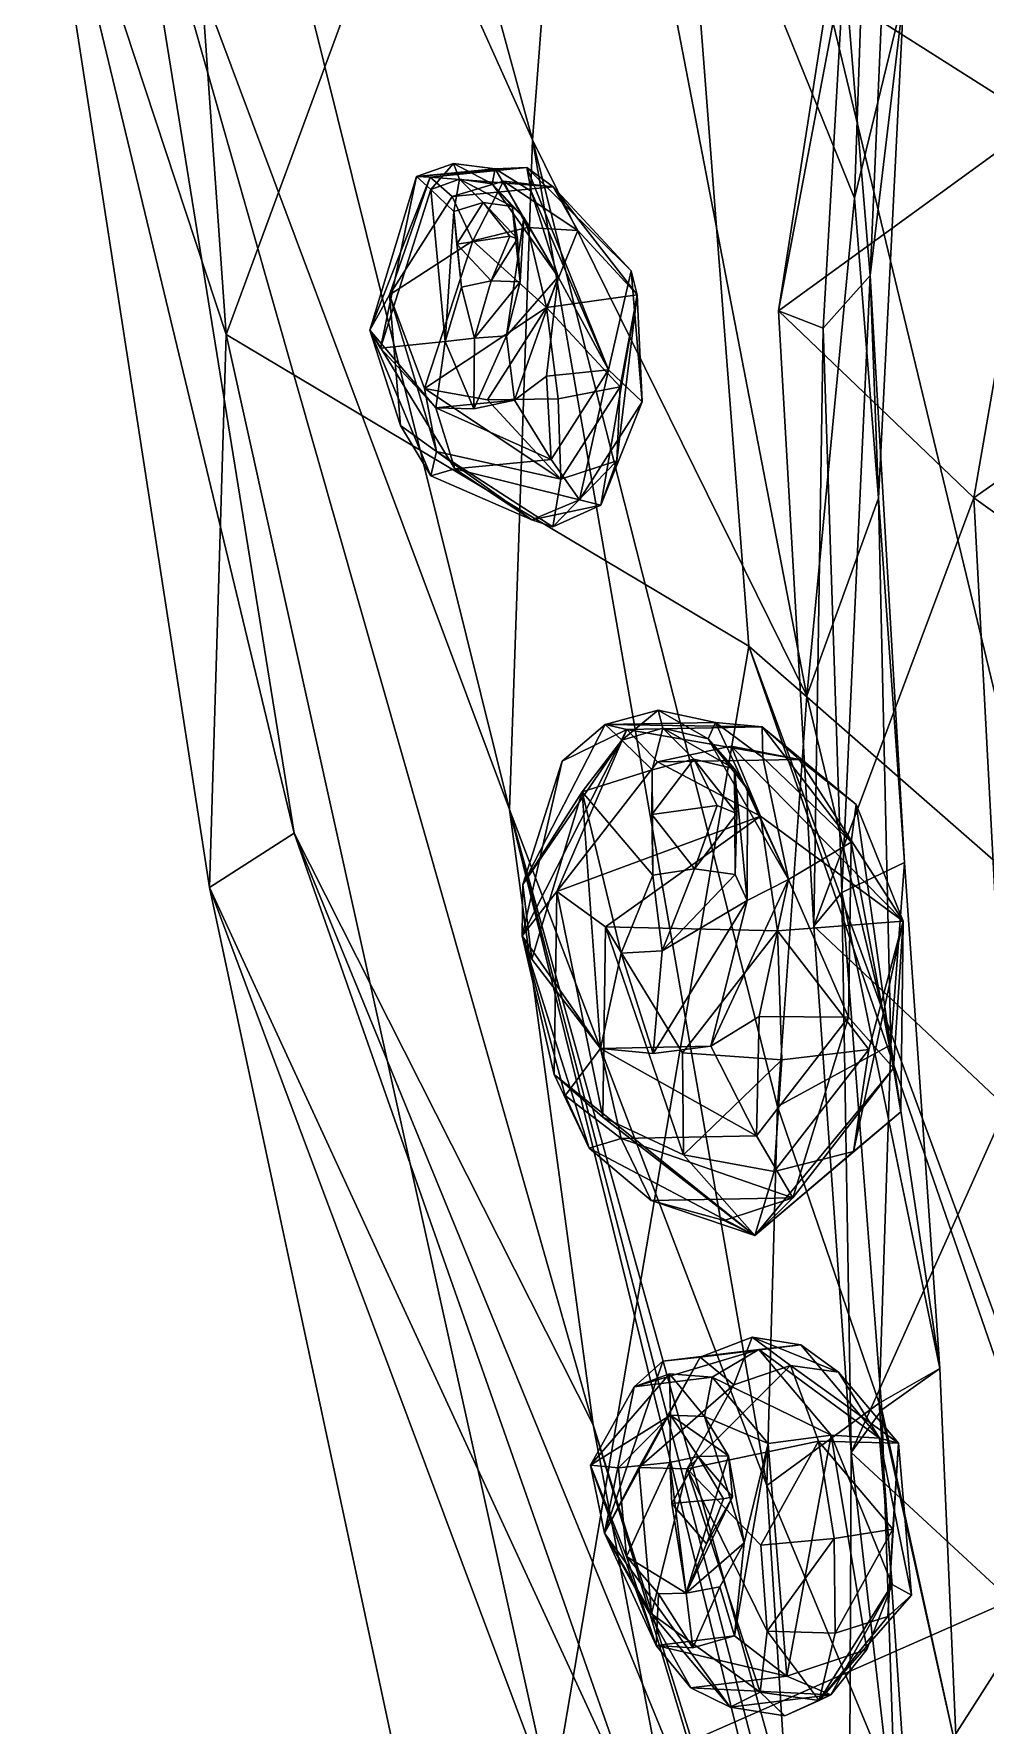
# Model space of a CAD drawing. Extents: x -1.1 to 1.1, y -4.3 to 7.3.
# Drawn here: x -0.3166 to -0.2077, y -3.8603 to -3.6669 of the extents above; entities that cross this region are included whole.
import ezdxf

# ---------------------------------------------------------------- set-up
doc = ezdxf.new("R2010")
doc.units = 0
doc.layers.add('T_REX$LWO', color=1, linetype='CONTINUOUS')

msp = doc.modelspace()

# ---------------------------------------------------------------- linework, layer by layer
at = {"layer": 'T_REX$LWO'}
for points in [[(-0.2595, -3.67905, 3.64763), (-0.30038, -3.52952, 3.51638), (-0.30796, -3.57127, 3.47455)], [(-0.2595, -3.67905, 3.64763), (-0.25411, -3.608, 3.67412), (-0.30038, -3.52952, 3.51638)], [(-0.31655, -3.63456, 3.40738), (-0.30557, -3.54485, 3.34607), (-0.29457, -3.70131, 3.32617)], [(-0.29457, -3.70131, 3.32617), (-0.30557, -3.54485, 3.34607), (-0.24739, -3.57341, 3.35287)], [(-0.26216, -3.75562, 3.59801), (-0.30796, -3.57127, 3.47455), (-0.30618, -3.63795, 3.42922)], [(-0.26216, -3.75562, 3.59801), (-0.2595, -3.67905, 3.64763), (-0.30796, -3.57127, 3.47455)], [(-0.23477, -3.73695, 3.32599), (-0.29457, -3.70131, 3.32617), (-0.24739, -3.57341, 3.35287)], [(-0.20076, -3.76665, 3.46407), (-0.24739, -3.57341, 3.35287), (-0.20703, -3.63571, 3.48745)], [(-0.23477, -3.73695, 3.32599), (-0.24739, -3.57341, 3.35287), (-0.20076, -3.76665, 3.46407)], [(-0.25411, -3.608, 3.67412), (-0.2595, -3.67905, 3.64763), (-0.22815, -3.74263, 3.79593)], [(-0.22815, -3.74263, 3.79593), (-0.22268, -3.68571, 3.80916), (-0.25411, -3.608, 3.67412)], [(-0.22268, -3.68571, 3.80916), (-0.22067, -3.62694, 3.81912), (-0.25411, -3.608, 3.67412)], [(-0.22268, -3.68571, 3.80916), (-0.21705, -3.66247, 3.86068), (-0.22067, -3.62694, 3.81912)], [(-0.21275, -3.6318, 3.96564), (-0.22562, -3.66167, 3.93923), (-0.20155, -3.67695, 3.95302)], [(-0.21275, -3.6318, 3.96564), (-0.20155, -3.67695, 3.95302), (-0.1733, -3.64619, 3.97919)], [(-0.30618, -3.63795, 3.42922), (-0.31655, -3.63456, 3.40738), (-0.28676, -3.75831, 3.40804)], [(-0.31655, -3.63456, 3.40738), (-0.29645, -3.76455, 3.38494), (-0.28676, -3.75831, 3.40804)], [(-0.29645, -3.76455, 3.38494), (-0.31655, -3.63456, 3.40738), (-0.29457, -3.70131, 3.32617)], [(-0.25256, -3.82596, 3.54315), (-0.30618, -3.63795, 3.42922), (-0.28676, -3.75831, 3.40804)], [(-0.25256, -3.82596, 3.54315), (-0.26216, -3.75562, 3.59801), (-0.30618, -3.63795, 3.42922)], [(-0.22388, -3.65889, 3.92554), (-0.21902, -3.65192, 3.90968), (-0.22091, -3.69455, 3.89871)], [(-0.21902, -3.65192, 3.90968), (-0.21705, -3.66247, 3.86068), (-0.22091, -3.69455, 3.89871)], [(-0.22562, -3.66167, 3.93923), (-0.22388, -3.65889, 3.92554), (-0.23137, -3.69861, 3.93235)], [(-0.22388, -3.65889, 3.92554), (-0.22625, -3.70057, 3.9184), (-0.23137, -3.69861, 3.93235)], [(-0.22625, -3.70057, 3.9184), (-0.22388, -3.65889, 3.92554), (-0.22091, -3.69455, 3.89871)], [(-0.20155, -3.67695, 3.95302), (-0.22562, -3.66167, 3.93923), (-0.23137, -3.69861, 3.93235)], [(-0.22268, -3.68571, 3.80916), (-0.21993, -3.72001, 3.84995), (-0.21705, -3.66247, 3.86068)], [(-0.21705, -3.66247, 3.86068), (-0.21993, -3.72001, 3.84995), (-0.22091, -3.69455, 3.89871)], [(-0.20903, -3.71997, 3.93874), (-0.20155, -3.67695, 3.95302), (-0.23137, -3.69861, 3.93235)], [(-0.16187, -3.68686, 3.96815), (-0.20155, -3.67695, 3.95302), (-0.20903, -3.71997, 3.93874)], [(-0.23271, -3.83292, 3.75218), (-0.2595, -3.67905, 3.64763), (-0.26216, -3.75562, 3.59801)], [(-0.23271, -3.83292, 3.75218), (-0.23149, -3.78956, 3.77296), (-0.2595, -3.67905, 3.64763)], [(-0.23149, -3.78956, 3.77296), (-0.22815, -3.74263, 3.79593), (-0.2595, -3.67905, 3.64763)], [(-0.27277, -3.68325, 3.27963), (-0.26856, -3.68177, 3.27757), (-0.27115, -3.68473, 3.2563)], [(-0.27277, -3.68325, 3.27963), (-0.26379, -3.68237, 3.27882), (-0.26856, -3.68177, 3.27757)], [(-0.26786, -3.68354, 3.25285), (-0.27115, -3.68473, 3.2563), (-0.26856, -3.68177, 3.27757)], [(-0.26786, -3.68354, 3.25285), (-0.26856, -3.68177, 3.27757), (-0.26412, -3.68407, 3.25599)], [(-0.26379, -3.68237, 3.27882), (-0.26412, -3.68407, 3.25599), (-0.26856, -3.68177, 3.27757)], [(-0.27689, -3.70285, 3.2751), (-0.27811, -3.7008, 3.30196), (-0.27277, -3.68325, 3.27963)], [(-0.27121, -3.6833, 3.30563), (-0.27277, -3.68325, 3.27963), (-0.27811, -3.7008, 3.30196)], [(-0.27587, -3.69675, 3.32893), (-0.27121, -3.6833, 3.30563), (-0.27811, -3.7008, 3.30196)], [(-0.27689, -3.70285, 3.2751), (-0.27277, -3.68325, 3.27963), (-0.27115, -3.68473, 3.2563)], [(-0.2687, -3.68554, 3.33097), (-0.27121, -3.6833, 3.30563), (-0.27587, -3.69675, 3.32893)], [(-0.26018, -3.68222, 3.30464), (-0.26379, -3.68237, 3.27882), (-0.27277, -3.68325, 3.27963)], [(-0.27121, -3.6833, 3.30563), (-0.26018, -3.68222, 3.30464), (-0.27277, -3.68325, 3.27963)], [(-0.25716, -3.68441, 3.32993), (-0.26018, -3.68222, 3.30464), (-0.27121, -3.6833, 3.30563)], [(-0.2687, -3.68554, 3.33097), (-0.25716, -3.68441, 3.32993), (-0.27121, -3.6833, 3.30563)], [(-0.26853, -3.68725, 3.2412), (-0.27115, -3.68473, 3.2563), (-0.26786, -3.68354, 3.25285)], [(-0.26283, -3.68376, 3.3327), (-0.25716, -3.68441, 3.32993), (-0.2687, -3.68554, 3.33097)], [(-0.2687, -3.68554, 3.33097), (-0.26634, -3.69061, 3.35128), (-0.26283, -3.68376, 3.3327)], [(-0.26516, -3.68621, 3.23697), (-0.26853, -3.68725, 3.2412), (-0.26786, -3.68354, 3.25285)], [(-0.26412, -3.68407, 3.25599), (-0.26183, -3.68665, 3.24121), (-0.26786, -3.68354, 3.25285)], [(-0.26183, -3.68665, 3.24121), (-0.26516, -3.68621, 3.23697), (-0.26786, -3.68354, 3.25285)], [(-0.26007, -3.68907, 3.3545), (-0.26283, -3.68376, 3.3327), (-0.26634, -3.69061, 3.35128)], [(-0.26412, -3.68407, 3.25599), (-0.26379, -3.68237, 3.27882), (-0.25657, -3.69472, 3.27289)], [(-0.26379, -3.68237, 3.27882), (-0.26018, -3.68222, 3.30464), (-0.25968, -3.68491, 3.27965)], [(-0.26379, -3.68237, 3.27882), (-0.25968, -3.68491, 3.27965), (-0.25657, -3.69472, 3.27289)], [(-0.26007, -3.68907, 3.3545), (-0.25434, -3.68943, 3.3502), (-0.26283, -3.68376, 3.3327)], [(-0.25716, -3.68441, 3.32993), (-0.26283, -3.68376, 3.3327), (-0.25434, -3.68943, 3.3502)], [(-0.25081, -3.70533, 3.29766), (-0.26018, -3.68222, 3.30464), (-0.24824, -3.69404, 3.32644)], [(-0.25968, -3.68491, 3.27965), (-0.26018, -3.68222, 3.30464), (-0.25081, -3.70533, 3.29766)], [(-0.25716, -3.68441, 3.32993), (-0.24824, -3.69404, 3.32644), (-0.26018, -3.68222, 3.30464)], [(-0.26951, -3.70212, 3.25177), (-0.27689, -3.70285, 3.2751), (-0.27115, -3.68473, 3.2563)], [(-0.26634, -3.69061, 3.35128), (-0.2687, -3.68554, 3.33097), (-0.27587, -3.69675, 3.32893)], [(-0.26853, -3.68725, 3.2412), (-0.26951, -3.70212, 3.25177), (-0.27115, -3.68473, 3.2563)], [(-0.2605, -3.68793, 3.25477), (-0.26412, -3.68407, 3.25599), (-0.25657, -3.69472, 3.27289)], [(-0.26183, -3.68665, 3.24121), (-0.26412, -3.68407, 3.25599), (-0.2605, -3.68793, 3.25477)], [(-0.25657, -3.69472, 3.27289), (-0.25968, -3.68491, 3.27965), (-0.25081, -3.70533, 3.29766)], [(-0.25716, -3.68441, 3.32993), (-0.25434, -3.68943, 3.3502), (-0.24755, -3.69676, 3.34755)], [(-0.24755, -3.69676, 3.34755), (-0.24824, -3.69404, 3.32644), (-0.25716, -3.68441, 3.32993)], [(-0.21993, -3.72001, 3.84995), (-0.22268, -3.68571, 3.80916), (-0.22815, -3.74263, 3.79593)], [(-0.26762, -3.69588, 3.23899), (-0.26951, -3.70212, 3.25177), (-0.26853, -3.68725, 3.2412)], [(-0.26853, -3.68725, 3.2412), (-0.26516, -3.68621, 3.23697), (-0.26817, -3.69099, 3.23582)], [(-0.26762, -3.69588, 3.23899), (-0.26853, -3.68725, 3.2412), (-0.26817, -3.69099, 3.23582)], [(-0.26212, -3.69006, 3.23128), (-0.26817, -3.69099, 3.23582), (-0.26516, -3.68621, 3.23697)], [(-0.26212, -3.69006, 3.23128), (-0.26516, -3.68621, 3.23697), (-0.26123, -3.69037, 3.23583)], [(-0.26183, -3.68665, 3.24121), (-0.26123, -3.69037, 3.23583), (-0.26516, -3.68621, 3.23697)], [(-0.26123, -3.69037, 3.23583), (-0.26183, -3.68665, 3.24121), (-0.26092, -3.69528, 3.239)], [(-0.26183, -3.68665, 3.24121), (-0.2605, -3.68793, 3.25477), (-0.26092, -3.69528, 3.239)], [(-0.16187, -3.68686, 3.96815), (-0.20903, -3.71997, 3.93874), (-0.18053, -3.74033, 3.95697)], [(-0.26634, -3.69061, 3.35128), (-0.25791, -3.69821, 3.36606), (-0.26007, -3.68907, 3.3545)], [(-0.26092, -3.69528, 3.239), (-0.2605, -3.68793, 3.25477), (-0.26248, -3.70146, 3.25146)], [(-0.2605, -3.68793, 3.25477), (-0.25657, -3.69472, 3.27289), (-0.26248, -3.70146, 3.25146)], [(-0.26007, -3.68907, 3.3545), (-0.25791, -3.69821, 3.36606), (-0.25434, -3.68943, 3.3502)], [(-0.25434, -3.68943, 3.3502), (-0.25791, -3.69821, 3.36606), (-0.24755, -3.69676, 3.34755)], [(-0.27587, -3.69675, 3.32893), (-0.27185, -3.70748, 3.35116), (-0.26634, -3.69061, 3.35128)], [(-0.27185, -3.70748, 3.35116), (-0.25791, -3.69821, 3.36606), (-0.26634, -3.69061, 3.35128)], [(-0.26212, -3.69006, 3.23128), (-0.26423, -3.69515, 3.23468), (-0.26817, -3.69099, 3.23582)], [(-0.26762, -3.69588, 3.23899), (-0.26817, -3.69099, 3.23582), (-0.26423, -3.69515, 3.23468)], [(-0.26212, -3.69006, 3.23128), (-0.26123, -3.69037, 3.23583), (-0.26423, -3.69515, 3.23468)], [(-0.26092, -3.69528, 3.239), (-0.26423, -3.69515, 3.23468), (-0.26123, -3.69037, 3.23583)], [(-0.26762, -3.69588, 3.23899), (-0.26423, -3.69515, 3.23468), (-0.26614, -3.70172, 3.24811)], [(-0.26423, -3.69515, 3.23468), (-0.26092, -3.69528, 3.239), (-0.26614, -3.70172, 3.24811)], [(-0.26092, -3.69528, 3.239), (-0.26248, -3.70146, 3.25146), (-0.26614, -3.70172, 3.24811)], [(-0.25657, -3.69472, 3.27289), (-0.26157, -3.70881, 3.27182), (-0.26248, -3.70146, 3.25146)], [(-0.26157, -3.70881, 3.27182), (-0.25657, -3.69472, 3.27289), (-0.2579, -3.70607, 3.27405)], [(-0.2579, -3.70607, 3.27405), (-0.25657, -3.69472, 3.27289), (-0.25081, -3.70533, 3.29766)], [(-0.24698, -3.70899, 3.32248), (-0.25081, -3.70533, 3.29766), (-0.24824, -3.69404, 3.32644)], [(-0.24824, -3.69404, 3.32644), (-0.24755, -3.69676, 3.34755), (-0.24698, -3.70899, 3.32248)], [(-0.22413, -3.76511, 3.89755), (-0.22625, -3.70057, 3.9184), (-0.22091, -3.69455, 3.89871)], [(-0.21697, -3.76168, 3.88424), (-0.22413, -3.76511, 3.89755), (-0.22091, -3.69455, 3.89871)], [(-0.21993, -3.72001, 3.84995), (-0.21697, -3.76168, 3.88424), (-0.22091, -3.69455, 3.89871)], [(-0.27461, -3.7117, 3.32497), (-0.27587, -3.69675, 3.32893), (-0.27811, -3.7008, 3.30196)], [(-0.27185, -3.70748, 3.35116), (-0.27587, -3.69675, 3.32893), (-0.2705, -3.71468, 3.34561)], [(-0.2705, -3.71468, 3.34561), (-0.27587, -3.69675, 3.32893), (-0.27461, -3.7117, 3.32497)], [(-0.26951, -3.70212, 3.25177), (-0.26762, -3.69588, 3.23899), (-0.26614, -3.70172, 3.24811)], [(-0.25791, -3.69821, 3.36606), (-0.2495, -3.70729, 3.36278), (-0.24755, -3.69676, 3.34755)], [(-0.24698, -3.70899, 3.32248), (-0.24755, -3.69676, 3.34755), (-0.2517, -3.72083, 3.34188)], [(-0.2517, -3.72083, 3.34188), (-0.24755, -3.69676, 3.34755), (-0.24988, -3.71575, 3.3562)], [(-0.2495, -3.70729, 3.36278), (-0.24988, -3.71575, 3.3562), (-0.24755, -3.69676, 3.34755)], [(-0.26466, -3.70877, 3.36414), (-0.25791, -3.69821, 3.36606), (-0.27185, -3.70748, 3.35116)], [(-0.25656, -3.70865, 3.36798), (-0.25791, -3.69821, 3.36606), (-0.26466, -3.70877, 3.36414)], [(-0.25656, -3.70865, 3.36798), (-0.2495, -3.70729, 3.36278), (-0.25791, -3.69821, 3.36606)], [(-0.23137, -3.69861, 3.93235), (-0.22625, -3.70057, 3.9184), (-0.22734, -3.76895, 3.91314)], [(-0.22734, -3.76895, 3.91314), (-0.20903, -3.71997, 3.93874), (-0.23137, -3.69861, 3.93235)], [(-0.29645, -3.76455, 3.38494), (-0.29457, -3.70131, 3.32617), (-0.25731, -3.86914, 3.32497)], [(-0.25731, -3.86914, 3.32497), (-0.29457, -3.70131, 3.32617), (-0.23477, -3.73695, 3.32599)], [(-0.27811, -3.7008, 3.30196), (-0.27056, -3.70969, 3.27262), (-0.26841, -3.71668, 3.29679)], [(-0.27689, -3.70285, 3.2751), (-0.27056, -3.70969, 3.27262), (-0.27811, -3.7008, 3.30196)], [(-0.27115, -3.71747, 3.32114), (-0.27811, -3.7008, 3.30196), (-0.26841, -3.71668, 3.29679)], [(-0.27461, -3.7117, 3.32497), (-0.27811, -3.7008, 3.30196), (-0.27115, -3.71747, 3.32114)], [(-0.22413, -3.76511, 3.89755), (-0.22734, -3.76895, 3.91314), (-0.22625, -3.70057, 3.9184)], [(-0.27056, -3.70969, 3.27262), (-0.27689, -3.70285, 3.2751), (-0.26951, -3.70212, 3.25177)], [(-0.27056, -3.70969, 3.27262), (-0.26951, -3.70212, 3.25177), (-0.26621, -3.70979, 3.27015)], [(-0.26614, -3.70172, 3.24811), (-0.26621, -3.70979, 3.27015), (-0.26951, -3.70212, 3.25177)], [(-0.26614, -3.70172, 3.24811), (-0.26248, -3.70146, 3.25146), (-0.26621, -3.70979, 3.27015)], [(-0.26157, -3.70881, 3.27182), (-0.26621, -3.70979, 3.27015), (-0.26248, -3.70146, 3.25146)], [(-0.26157, -3.70881, 3.27182), (-0.2579, -3.70607, 3.27405), (-0.25738, -3.7156, 3.2958)], [(-0.25738, -3.7156, 3.2958), (-0.2579, -3.70607, 3.27405), (-0.25081, -3.70533, 3.29766)], [(-0.25415, -3.72019, 3.32045), (-0.25738, -3.7156, 3.2958), (-0.25081, -3.70533, 3.29766)], [(-0.24698, -3.70899, 3.32248), (-0.25415, -3.72019, 3.32045), (-0.25081, -3.70533, 3.29766)], [(-0.2705, -3.71468, 3.34561), (-0.25626, -3.71785, 3.36086), (-0.27185, -3.70748, 3.35116)], [(-0.25626, -3.71785, 3.36086), (-0.26466, -3.70877, 3.36414), (-0.27185, -3.70748, 3.35116)], [(-0.26621, -3.70979, 3.27015), (-0.26157, -3.70881, 3.27182), (-0.27056, -3.70969, 3.27262)], [(-0.27056, -3.70969, 3.27262), (-0.26157, -3.70881, 3.27182), (-0.25738, -3.7156, 3.2958)], [(-0.25656, -3.70865, 3.36798), (-0.26466, -3.70877, 3.36414), (-0.25626, -3.71785, 3.36086)], [(-0.25656, -3.70865, 3.36798), (-0.25626, -3.71785, 3.36086), (-0.2495, -3.70729, 3.36278)], [(-0.24988, -3.71575, 3.3562), (-0.2495, -3.70729, 3.36278), (-0.25626, -3.71785, 3.36086)], [(-0.2517, -3.72083, 3.34188), (-0.25415, -3.72019, 3.32045), (-0.24698, -3.70899, 3.32248)], [(-0.26841, -3.71668, 3.29679), (-0.27056, -3.70969, 3.27262), (-0.25738, -3.7156, 3.2958)], [(-0.27461, -3.7117, 3.32497), (-0.27115, -3.71747, 3.32114), (-0.2705, -3.71468, 3.34561)], [(-0.2705, -3.71468, 3.34561), (-0.27115, -3.71747, 3.32114), (-0.25958, -3.72249, 3.32244)], [(-0.2572, -3.7233, 3.34543), (-0.2705, -3.71468, 3.34561), (-0.25958, -3.72249, 3.32244)], [(-0.2572, -3.7233, 3.34543), (-0.25626, -3.71785, 3.36086), (-0.2705, -3.71468, 3.34561)], [(-0.27115, -3.71747, 3.32114), (-0.26841, -3.71668, 3.29679), (-0.25958, -3.72249, 3.32244)], [(-0.25415, -3.72019, 3.32045), (-0.26841, -3.71668, 3.29679), (-0.25738, -3.7156, 3.2958)], [(-0.25958, -3.72249, 3.32244), (-0.26841, -3.71668, 3.29679), (-0.25415, -3.72019, 3.32045)], [(-0.2517, -3.72083, 3.34188), (-0.24988, -3.71575, 3.3562), (-0.2572, -3.7233, 3.34543)], [(-0.24988, -3.71575, 3.3562), (-0.25626, -3.71785, 3.36086), (-0.2572, -3.7233, 3.34543)], [(-0.25415, -3.72019, 3.32045), (-0.2517, -3.72083, 3.34188), (-0.25958, -3.72249, 3.32244)], [(-0.21851, -3.78252, 3.82464), (-0.21993, -3.72001, 3.84995), (-0.22815, -3.74263, 3.79593)], [(-0.20903, -3.71997, 3.93874), (-0.22734, -3.76895, 3.91314), (-0.20534, -3.78966, 3.92548)], [(-0.21697, -3.76168, 3.88424), (-0.21993, -3.72001, 3.84995), (-0.21851, -3.78252, 3.82464)], [(-0.20903, -3.71997, 3.93874), (-0.20534, -3.78966, 3.92548), (-0.18053, -3.74033, 3.95697)], [(-0.2572, -3.7233, 3.34543), (-0.25958, -3.72249, 3.32244), (-0.2517, -3.72083, 3.34188)], [(-0.19607, -3.84222, 3.33316), (-0.25731, -3.86914, 3.32497), (-0.23477, -3.73695, 3.32599)], [(-0.17935, -3.8971, 3.44505), (-0.23477, -3.73695, 3.32599), (-0.20076, -3.76665, 3.46407)], [(-0.19607, -3.84222, 3.33316), (-0.23477, -3.73695, 3.32599), (-0.17935, -3.8971, 3.44505)], [(-0.23149, -3.78956, 3.77296), (-0.21851, -3.78252, 3.82464), (-0.22815, -3.74263, 3.79593)], [(-0.24515, -3.74427, 3.26052), (-0.25119, -3.7459, 3.26342), (-0.23858, -3.74566, 3.26221)], [(-0.25119, -3.7459, 3.26342), (-0.24515, -3.74427, 3.26052), (-0.2493, -3.74768, 3.23237)], [(-0.23858, -3.74566, 3.26221), (-0.25119, -3.7459, 3.26342), (-0.23324, -3.74617, 3.29815)], [(-0.2446, -3.74633, 3.22753), (-0.2493, -3.74768, 3.23237), (-0.24515, -3.74427, 3.26052)], [(-0.2446, -3.74633, 3.22753), (-0.24515, -3.74427, 3.26052), (-0.23943, -3.74754, 3.23187)], [(-0.23858, -3.74566, 3.26221), (-0.23943, -3.74754, 3.23187), (-0.24515, -3.74427, 3.26052)], [(-0.23943, -3.74754, 3.23187), (-0.23858, -3.74566, 3.26221), (-0.23024, -3.76361, 3.25387)], [(-0.23024, -3.76361, 3.25387), (-0.23858, -3.74566, 3.26221), (-0.23318, -3.74966, 3.26333)], [(-0.23858, -3.74566, 3.26221), (-0.23324, -3.74617, 3.29815), (-0.23318, -3.74966, 3.26333)], [(-0.25612, -3.7501, 3.26553), (-0.26071, -3.77006, 3.29458), (-0.24872, -3.74647, 3.29964)], [(-0.26071, -3.77006, 3.29458), (-0.25673, -3.76499, 3.33214), (-0.24872, -3.74647, 3.29964)], [(-0.25612, -3.7501, 3.26553), (-0.25119, -3.7459, 3.26342), (-0.26062, -3.76418, 3.25679)], [(-0.25119, -3.7459, 3.26342), (-0.2493, -3.74768, 3.23237), (-0.26062, -3.76418, 3.25679)], [(-0.26062, -3.76418, 3.25679), (-0.2493, -3.74768, 3.23237), (-0.25385, -3.75358, 3.23106)], [(-0.25673, -3.76499, 3.33214), (-0.24523, -3.75018, 3.33491), (-0.24872, -3.74647, 3.29964)], [(-0.25119, -3.7459, 3.26342), (-0.25612, -3.7501, 3.26553), (-0.24872, -3.74647, 3.29964)], [(-0.24582, -3.75106, 3.21282), (-0.25385, -3.75358, 3.23106), (-0.2493, -3.74768, 3.23237)], [(-0.23324, -3.74617, 3.29815), (-0.25119, -3.7459, 3.26342), (-0.24872, -3.74647, 3.29964)], [(-0.24582, -3.75106, 3.21282), (-0.2493, -3.74768, 3.23237), (-0.2446, -3.74633, 3.22753)], [(-0.22902, -3.74988, 3.33335), (-0.23324, -3.74617, 3.29815), (-0.24872, -3.74647, 3.29964)], [(-0.24523, -3.75018, 3.33491), (-0.22902, -3.74988, 3.33335), (-0.24872, -3.74647, 3.29964)], [(-0.24106, -3.74987, 3.20691), (-0.24582, -3.75106, 3.21282), (-0.2446, -3.74633, 3.22753)], [(-0.23943, -3.74754, 3.23187), (-0.23642, -3.75096, 3.21277), (-0.2446, -3.74633, 3.22753)], [(-0.23642, -3.75096, 3.21277), (-0.24106, -3.74987, 3.20691), (-0.2446, -3.74633, 3.22753)], [(-0.23492, -3.7533, 3.2301), (-0.23943, -3.74754, 3.23187), (-0.23024, -3.76361, 3.25387)], [(-0.23642, -3.75096, 3.21277), (-0.23943, -3.74754, 3.23187), (-0.23492, -3.7533, 3.2301)], [(-0.22308, -3.75935, 3.29362), (-0.23324, -3.74617, 3.29815), (-0.22251, -3.75506, 3.32859)], [(-0.23318, -3.74966, 3.26333), (-0.23324, -3.74617, 3.29815), (-0.22308, -3.75935, 3.29362)], [(-0.22902, -3.74988, 3.33335), (-0.22251, -3.75506, 3.32859), (-0.23324, -3.74617, 3.29815)], [(-0.23681, -3.74837, 3.33727), (-0.24523, -3.75018, 3.33491), (-0.23342, -3.75636, 3.36762)], [(-0.23681, -3.74837, 3.33727), (-0.22902, -3.74988, 3.33335), (-0.24523, -3.75018, 3.33491)], [(-0.2171, -3.7684, 3.3578), (-0.22902, -3.74988, 3.33335), (-0.23681, -3.74837, 3.33727)], [(-0.23342, -3.75636, 3.36762), (-0.2171, -3.7684, 3.3578), (-0.23681, -3.74837, 3.33727)], [(-0.22308, -3.75935, 3.29362), (-0.23024, -3.76361, 3.25387), (-0.23318, -3.74966, 3.26333)], [(-0.26071, -3.77006, 3.29458), (-0.25612, -3.7501, 3.26553), (-0.26062, -3.76418, 3.25679)], [(-0.24523, -3.75018, 3.33491), (-0.25673, -3.76499, 3.33214), (-0.23342, -3.75636, 3.36762)], [(-0.25385, -3.75358, 3.23106), (-0.24582, -3.75106, 3.21282), (-0.24574, -3.76314, 3.20963)], [(-0.23839, -3.75515, 3.19893), (-0.24588, -3.75618, 3.20528), (-0.24106, -3.74987, 3.20691)], [(-0.24582, -3.75106, 3.21282), (-0.24106, -3.74987, 3.20691), (-0.24588, -3.75618, 3.20528)], [(-0.24588, -3.75618, 3.20528), (-0.24574, -3.76314, 3.20963), (-0.24582, -3.75106, 3.21282)], [(-0.23839, -3.75515, 3.19893), (-0.24106, -3.74987, 3.20691), (-0.23614, -3.75608, 3.20523)], [(-0.23642, -3.75096, 3.21277), (-0.23614, -3.75608, 3.20523), (-0.24106, -3.74987, 3.20691)], [(-0.23614, -3.75608, 3.20523), (-0.23642, -3.75096, 3.21277), (-0.23634, -3.76304, 3.20958)], [(-0.23642, -3.75096, 3.21277), (-0.23492, -3.7533, 3.2301), (-0.23497, -3.766, 3.22674)], [(-0.23634, -3.76304, 3.20958), (-0.23642, -3.75096, 3.21277), (-0.23497, -3.766, 3.22674)], [(-0.22251, -3.75506, 3.32859), (-0.22902, -3.74988, 3.33335), (-0.2171, -3.7684, 3.3578)], [(-0.26062, -3.76418, 3.25679), (-0.25385, -3.75358, 3.23106), (-0.2596, -3.77272, 3.25715)], [(-0.2596, -3.77272, 3.25715), (-0.25385, -3.75358, 3.23106), (-0.25172, -3.78293, 3.25363)], [(-0.25172, -3.78293, 3.25363), (-0.25385, -3.75358, 3.23106), (-0.24939, -3.77204, 3.22592)], [(-0.24939, -3.77204, 3.22592), (-0.25385, -3.75358, 3.23106), (-0.24574, -3.76314, 3.20963)], [(-0.23497, -3.766, 3.22674), (-0.23492, -3.7533, 3.2301), (-0.23024, -3.76361, 3.25387)], [(-0.23839, -3.75515, 3.19893), (-0.24097, -3.76238, 3.2036), (-0.24588, -3.75618, 3.20528)], [(-0.23839, -3.75515, 3.19893), (-0.23614, -3.75608, 3.20523), (-0.24097, -3.76238, 3.2036)], [(-0.22308, -3.75935, 3.29362), (-0.22251, -3.75506, 3.32859), (-0.21823, -3.7852, 3.32287)], [(-0.22251, -3.75506, 3.32859), (-0.2171, -3.7684, 3.3578), (-0.21823, -3.7852, 3.32287)], [(-0.25256, -3.82596, 3.54315), (-0.20844, -3.97299, 3.61549), (-0.26216, -3.75562, 3.59801)], [(-0.22261, -3.90753, 3.68684), (-0.26216, -3.75562, 3.59801), (-0.20844, -3.97299, 3.61549)], [(-0.22261, -3.90753, 3.68684), (-0.23033, -3.86975, 3.71892), (-0.26216, -3.75562, 3.59801)], [(-0.23033, -3.86975, 3.71892), (-0.23271, -3.83292, 3.75218), (-0.26216, -3.75562, 3.59801)], [(-0.25673, -3.76499, 3.33214), (-0.25115, -3.76904, 3.36108), (-0.23342, -3.75636, 3.36762)], [(-0.25115, -3.76904, 3.36108), (-0.2315, -3.7695, 3.3837), (-0.23342, -3.75636, 3.36762)], [(-0.24574, -3.76314, 3.20963), (-0.24588, -3.75618, 3.20528), (-0.24097, -3.76238, 3.2036)], [(-0.23634, -3.76304, 3.20958), (-0.24097, -3.76238, 3.2036), (-0.23614, -3.75608, 3.20523)], [(-0.2171, -3.7684, 3.3578), (-0.23342, -3.75636, 3.36762), (-0.2315, -3.7695, 3.3837)], [(-0.28676, -3.75831, 3.40804), (-0.29645, -3.76455, 3.38494), (-0.24695, -3.87184, 3.43325)], [(-0.23164, -3.89292, 3.5012), (-0.28676, -3.75831, 3.40804), (-0.24695, -3.87184, 3.43325)], [(-0.23164, -3.89292, 3.5012), (-0.25256, -3.82596, 3.54315), (-0.28676, -3.75831, 3.40804)], [(-0.22336, -3.77936, 3.28833), (-0.23024, -3.76361, 3.25387), (-0.22308, -3.75935, 3.29362)], [(-0.22336, -3.77936, 3.28833), (-0.22308, -3.75935, 3.29362), (-0.21823, -3.7852, 3.32287)], [(-0.24939, -3.77204, 3.22592), (-0.24574, -3.76314, 3.20963), (-0.24469, -3.77178, 3.22079)], [(-0.24574, -3.76314, 3.20963), (-0.24097, -3.76238, 3.2036), (-0.24469, -3.77178, 3.22079)], [(-0.24097, -3.76238, 3.2036), (-0.23634, -3.76304, 3.20958), (-0.24469, -3.77178, 3.22079)], [(-0.23497, -3.766, 3.22674), (-0.24469, -3.77178, 3.22079), (-0.23634, -3.76304, 3.20958)], [(-0.22413, -3.76511, 3.89755), (-0.21697, -3.76168, 3.88424), (-0.21293, -3.81951, 3.85537)], [(-0.21697, -3.76168, 3.88424), (-0.21851, -3.78252, 3.82464), (-0.21293, -3.81951, 3.85537)], [(-0.29645, -3.76455, 3.38494), (-0.27056, -3.88552, 3.41181), (-0.24695, -3.87184, 3.43325)], [(-0.27056, -3.88552, 3.41181), (-0.29645, -3.76455, 3.38494), (-0.25731, -3.86914, 3.32497)], [(-0.26062, -3.76418, 3.25679), (-0.2596, -3.77272, 3.25715), (-0.26071, -3.77006, 3.29458)], [(-0.26071, -3.77006, 3.29458), (-0.25703, -3.78593, 3.3266), (-0.25673, -3.76499, 3.33214)], [(-0.25703, -3.78593, 3.3266), (-0.25146, -3.79081, 3.35532), (-0.25673, -3.76499, 3.33214)], [(-0.25115, -3.76904, 3.36108), (-0.25673, -3.76499, 3.33214), (-0.25146, -3.79081, 3.35532)], [(-0.23024, -3.76361, 3.25387), (-0.2391, -3.78269, 3.25242), (-0.23497, -3.766, 3.22674)], [(-0.2336, -3.7793, 3.25549), (-0.2391, -3.78269, 3.25242), (-0.23024, -3.76361, 3.25387)], [(-0.22336, -3.77936, 3.28833), (-0.2336, -3.7793, 3.25549), (-0.23024, -3.76361, 3.25387)], [(-0.22734, -3.76895, 3.91314), (-0.22413, -3.76511, 3.89755), (-0.22305, -3.82915, 3.87378)], [(-0.22413, -3.76511, 3.89755), (-0.21954, -3.82427, 3.86453), (-0.22305, -3.82915, 3.87378)], [(-0.21954, -3.82427, 3.86453), (-0.22413, -3.76511, 3.89755), (-0.21293, -3.81951, 3.85537)], [(-0.24571, -3.78352, 3.25014), (-0.24469, -3.77178, 3.22079), (-0.23497, -3.766, 3.22674)], [(-0.2391, -3.78269, 3.25242), (-0.24571, -3.78352, 3.25014), (-0.23497, -3.766, 3.22674)], [(-0.24226, -3.7951, 3.37175), (-0.25115, -3.76904, 3.36108), (-0.25146, -3.79081, 3.35532)], [(-0.24234, -3.78345, 3.38109), (-0.25115, -3.76904, 3.36108), (-0.24226, -3.7951, 3.37175)], [(-0.24234, -3.78345, 3.38109), (-0.2315, -3.7695, 3.3837), (-0.25115, -3.76904, 3.36108)], [(-0.22104, -3.78305, 3.37904), (-0.2171, -3.7684, 3.3578), (-0.2315, -3.7695, 3.3837)], [(-0.20534, -3.78966, 3.92548), (-0.22734, -3.76895, 3.91314), (-0.22305, -3.82915, 3.87378)], [(-0.22278, -3.79473, 3.36988), (-0.2174, -3.79017, 3.35204), (-0.2171, -3.7684, 3.3578)], [(-0.22104, -3.78305, 3.37904), (-0.22278, -3.79473, 3.36988), (-0.2171, -3.7684, 3.3578)], [(-0.21823, -3.7852, 3.32287), (-0.2171, -3.7684, 3.3578), (-0.2174, -3.79017, 3.35204)], [(-0.2596, -3.77272, 3.25715), (-0.25172, -3.78293, 3.25363), (-0.26071, -3.77006, 3.29458)], [(-0.25703, -3.78593, 3.3266), (-0.26071, -3.77006, 3.29458), (-0.25302, -3.79433, 3.32124)], [(-0.26071, -3.77006, 3.29458), (-0.25172, -3.78293, 3.25363), (-0.25578, -3.78831, 3.28923)], [(-0.25302, -3.79433, 3.32124), (-0.26071, -3.77006, 3.29458), (-0.25578, -3.78831, 3.28923)], [(-0.231, -3.78423, 3.38635), (-0.2315, -3.7695, 3.3837), (-0.24234, -3.78345, 3.38109)], [(-0.231, -3.78423, 3.38635), (-0.22104, -3.78305, 3.37904), (-0.2315, -3.7695, 3.3837)], [(-0.25172, -3.78293, 3.25363), (-0.24939, -3.77204, 3.22592), (-0.24571, -3.78352, 3.25014)], [(-0.24469, -3.77178, 3.22079), (-0.24571, -3.78352, 3.25014), (-0.24939, -3.77204, 3.22592)], [(-0.2391, -3.78269, 3.25242), (-0.2336, -3.7793, 3.25549), (-0.2339, -3.79292, 3.28579)], [(-0.2339, -3.79292, 3.28579), (-0.2336, -3.7793, 3.25549), (-0.22336, -3.77936, 3.28833)], [(-0.22973, -3.8, 3.3201), (-0.2339, -3.79292, 3.28579), (-0.22336, -3.77936, 3.28833)], [(-0.21823, -3.7852, 3.32287), (-0.22973, -3.8, 3.3201), (-0.22336, -3.77936, 3.28833)], [(-0.23149, -3.78956, 3.77296), (-0.21985, -3.8235, 3.79988), (-0.21851, -3.78252, 3.82464)], [(-0.21851, -3.78252, 3.82464), (-0.21985, -3.8235, 3.79988), (-0.21293, -3.81951, 3.85537)], [(-0.25578, -3.78831, 3.28923), (-0.25172, -3.78293, 3.25363), (-0.24939, -3.79322, 3.28728)], [(-0.2391, -3.78269, 3.25242), (-0.2339, -3.79292, 3.28579), (-0.25172, -3.78293, 3.25363)], [(-0.24571, -3.78352, 3.25014), (-0.2391, -3.78269, 3.25242), (-0.25172, -3.78293, 3.25363)], [(-0.25172, -3.78293, 3.25363), (-0.2339, -3.79292, 3.28579), (-0.24939, -3.79322, 3.28728)], [(-0.24234, -3.78345, 3.38109), (-0.24226, -3.7951, 3.37175), (-0.231, -3.78423, 3.38635)], [(-0.24226, -3.7951, 3.37175), (-0.23188, -3.797, 3.37643), (-0.231, -3.78423, 3.38635)], [(-0.231, -3.78423, 3.38635), (-0.23188, -3.797, 3.37643), (-0.22104, -3.78305, 3.37904)], [(-0.22278, -3.79473, 3.36988), (-0.22104, -3.78305, 3.37904), (-0.23188, -3.797, 3.37643)], [(-0.25146, -3.79081, 3.35532), (-0.25703, -3.78593, 3.3266), (-0.2341, -3.80431, 3.35494)], [(-0.25703, -3.78593, 3.3266), (-0.25302, -3.79433, 3.32124), (-0.2341, -3.80431, 3.35494)], [(-0.22973, -3.8, 3.3201), (-0.21823, -3.7852, 3.32287), (-0.2341, -3.80431, 3.35494)], [(-0.21823, -3.7852, 3.32287), (-0.2174, -3.79017, 3.35204), (-0.2341, -3.80431, 3.35494)], [(-0.25578, -3.78831, 3.28923), (-0.24939, -3.79322, 3.28728), (-0.25302, -3.79433, 3.32124)], [(-0.2174, -3.79017, 3.35204), (-0.22278, -3.79473, 3.36988), (-0.2341, -3.80431, 3.35494)], [(-0.21985, -3.8235, 3.79988), (-0.23149, -3.78956, 3.77296), (-0.23271, -3.83292, 3.75218)], [(-0.20264, -3.84804, 3.89006), (-0.20534, -3.78966, 3.92548), (-0.22305, -3.82915, 3.87378)], [(-0.24226, -3.7951, 3.37175), (-0.25146, -3.79081, 3.35532), (-0.2341, -3.80431, 3.35494)], [(-0.24594, -3.80031, 3.32166), (-0.25302, -3.79433, 3.32124), (-0.24939, -3.79322, 3.28728)], [(-0.2339, -3.79292, 3.28579), (-0.22973, -3.8, 3.3201), (-0.24939, -3.79322, 3.28728)], [(-0.22973, -3.8, 3.3201), (-0.24594, -3.80031, 3.32166), (-0.24939, -3.79322, 3.28728)], [(-0.25302, -3.79433, 3.32124), (-0.24594, -3.80031, 3.32166), (-0.2341, -3.80431, 3.35494)], [(-0.23188, -3.797, 3.37643), (-0.24226, -3.7951, 3.37175), (-0.2341, -3.80431, 3.35494)], [(-0.22278, -3.79473, 3.36988), (-0.23188, -3.797, 3.37643), (-0.2341, -3.80431, 3.35494)], [(-0.23758, -3.80262, 3.32292), (-0.24594, -3.80031, 3.32166), (-0.22973, -3.8, 3.3201)], [(-0.23758, -3.80262, 3.32292), (-0.22973, -3.8, 3.3201), (-0.2341, -3.80431, 3.35494)], [(-0.2341, -3.80431, 3.35494), (-0.24594, -3.80031, 3.32166), (-0.23758, -3.80262, 3.32292)], [(-0.23362, -3.81736, 3.29312), (-0.23895, -3.82052, 3.25865), (-0.2479, -3.82161, 3.25973)], [(-0.24461, -3.8187, 3.29445), (-0.23362, -3.81736, 3.29312), (-0.2479, -3.82161, 3.25973)], [(-0.24033, -3.81822, 3.32867), (-0.22883, -3.81682, 3.32728), (-0.24461, -3.8187, 3.29445)], [(-0.22883, -3.81682, 3.32728), (-0.23362, -3.81736, 3.29312), (-0.24461, -3.8187, 3.29445)], [(-0.23438, -3.81593, 3.33077), (-0.22883, -3.81682, 3.32728), (-0.24033, -3.81822, 3.32867)], [(-0.24033, -3.81822, 3.32867), (-0.23647, -3.8214, 3.35668), (-0.23438, -3.81593, 3.33077)], [(-0.23895, -3.82052, 3.25865), (-0.23362, -3.81736, 3.29312), (-0.22536, -3.82714, 3.29051)], [(-0.23, -3.8192, 3.36081), (-0.23438, -3.81593, 3.33077), (-0.23647, -3.8214, 3.35668)], [(-0.23, -3.8192, 3.36081), (-0.22451, -3.81994, 3.35523), (-0.23438, -3.81593, 3.33077)], [(-0.22883, -3.81682, 3.32728), (-0.23438, -3.81593, 3.33077), (-0.22451, -3.81994, 3.35523)], [(-0.23362, -3.81736, 3.29312), (-0.22883, -3.81682, 3.32728), (-0.21982, -3.8275, 3.32443)], [(-0.22536, -3.82714, 3.29051), (-0.23362, -3.81736, 3.29312), (-0.21982, -3.8275, 3.32443)], [(-0.22883, -3.81682, 3.32728), (-0.22451, -3.81994, 3.35523), (-0.21982, -3.8275, 3.32443)], [(-0.24033, -3.81822, 3.32867), (-0.24461, -3.8187, 3.29445), (-0.25128, -3.83837, 3.29245)], [(-0.24735, -3.83085, 3.32777), (-0.24033, -3.81822, 3.32867), (-0.25128, -3.83837, 3.29245)], [(-0.25128, -3.83837, 3.29245), (-0.24461, -3.8187, 3.29445), (-0.2479, -3.82161, 3.25973)], [(-0.24033, -3.81822, 3.32867), (-0.24735, -3.83085, 3.32777), (-0.23647, -3.8214, 3.35668)], [(-0.24181, -3.83101, 3.35599), (-0.23, -3.8192, 3.36081), (-0.23647, -3.8214, 3.35668)], [(-0.22679, -3.82782, 3.37784), (-0.23, -3.8192, 3.36081), (-0.24181, -3.83101, 3.35599)], [(-0.22451, -3.81994, 3.35523), (-0.23, -3.8192, 3.36081), (-0.21765, -3.82807, 3.35306)], [(-0.23, -3.8192, 3.36081), (-0.22679, -3.82782, 3.37784), (-0.21765, -3.82807, 3.35306)], [(-0.24385, -3.82012, 3.2568), (-0.24374, -3.82488, 3.22554), (-0.25289, -3.83058, 3.25909)], [(-0.2479, -3.82161, 3.25973), (-0.24385, -3.82012, 3.2568), (-0.25289, -3.83058, 3.25909)], [(-0.2479, -3.82161, 3.25973), (-0.23895, -3.82052, 3.25865), (-0.24385, -3.82012, 3.2568)], [(-0.24374, -3.82488, 3.22554), (-0.24385, -3.82012, 3.2568), (-0.23984, -3.82503, 3.22984)], [(-0.23895, -3.82052, 3.25865), (-0.23984, -3.82503, 3.22984), (-0.24385, -3.82012, 3.2568)], [(-0.23984, -3.82503, 3.22984), (-0.23895, -3.82052, 3.25865), (-0.23255, -3.82811, 3.25663)], [(-0.23255, -3.82811, 3.25663), (-0.23895, -3.82052, 3.25865), (-0.22536, -3.82714, 3.29051)], [(-0.21982, -3.8275, 3.32443), (-0.22451, -3.81994, 3.35523), (-0.21765, -3.82807, 3.35306)], [(-0.21985, -3.8235, 3.79988), (-0.21103, -3.8632, 3.8243), (-0.21293, -3.81951, 3.85537)], [(-0.21293, -3.81951, 3.85537), (-0.21103, -3.8632, 3.8243), (-0.21954, -3.82427, 3.86453)], [(-0.25289, -3.83058, 3.25909), (-0.25128, -3.83837, 3.29245), (-0.2479, -3.82161, 3.25973)], [(-0.24735, -3.83085, 3.32777), (-0.24181, -3.83101, 3.35599), (-0.23647, -3.8214, 3.35668)], [(-0.25289, -3.83058, 3.25909), (-0.24374, -3.82488, 3.22554), (-0.24966, -3.83088, 3.22988)], [(-0.24966, -3.83088, 3.22988), (-0.24374, -3.82488, 3.22554), (-0.24381, -3.83029, 3.21218)], [(-0.24057, -3.82959, 3.20628), (-0.24381, -3.83029, 3.21218), (-0.24374, -3.82488, 3.22554)], [(-0.23984, -3.82503, 3.22984), (-0.23711, -3.82953, 3.21198), (-0.24374, -3.82488, 3.22554)], [(-0.23711, -3.82953, 3.21198), (-0.24057, -3.82959, 3.20628), (-0.24374, -3.82488, 3.22554)], [(-0.23255, -3.82811, 3.25663), (-0.23529, -3.83945, 3.22728), (-0.23984, -3.82503, 3.22984)], [(-0.23984, -3.82503, 3.22984), (-0.23529, -3.83945, 3.22728), (-0.23711, -3.82953, 3.21198)], [(-0.21653, -3.87179, 3.77491), (-0.21985, -3.8235, 3.79988), (-0.23271, -3.83292, 3.75218)], [(-0.21954, -3.82427, 3.86453), (-0.21789, -3.8741, 3.8392), (-0.22305, -3.82915, 3.87378)], [(-0.21103, -3.8632, 3.8243), (-0.21985, -3.8235, 3.79988), (-0.21653, -3.87179, 3.77491)], [(-0.21789, -3.8741, 3.8392), (-0.21954, -3.82427, 3.86453), (-0.21103, -3.8632, 3.8243)], [(-0.23164, -3.89292, 3.5012), (-0.21509, -4.0228, 3.57461), (-0.25256, -3.82596, 3.54315)], [(-0.20844, -3.97299, 3.61549), (-0.25256, -3.82596, 3.54315), (-0.21509, -4.0228, 3.57461)], [(-0.2334, -3.83972, 3.37699), (-0.22679, -3.82782, 3.37784), (-0.24181, -3.83101, 3.35599)], [(-0.23529, -3.83945, 3.22728), (-0.23255, -3.82811, 3.25663), (-0.23642, -3.8501, 3.25389)], [(-0.23642, -3.8501, 3.25389), (-0.23255, -3.82811, 3.25663), (-0.23042, -3.8547, 3.28712)], [(-0.22501, -3.83895, 3.38222), (-0.22679, -3.82782, 3.37784), (-0.2334, -3.83972, 3.37699)], [(-0.23255, -3.82811, 3.25663), (-0.22536, -3.82714, 3.29051), (-0.23042, -3.8547, 3.28712)], [(-0.23042, -3.8547, 3.28712), (-0.22536, -3.82714, 3.29051), (-0.22126, -3.85164, 3.31845)], [(-0.22679, -3.82782, 3.37784), (-0.21829, -3.83788, 3.37516), (-0.21765, -3.82807, 3.35306)], [(-0.22501, -3.83895, 3.38222), (-0.21829, -3.83788, 3.37516), (-0.22679, -3.82782, 3.37784)], [(-0.22536, -3.82714, 3.29051), (-0.21982, -3.8275, 3.32443), (-0.21838, -3.84422, 3.32174)], [(-0.22536, -3.82714, 3.29051), (-0.21838, -3.84422, 3.32174), (-0.22126, -3.85164, 3.31845)], [(-0.21982, -3.8275, 3.32443), (-0.21765, -3.82807, 3.35306), (-0.21616, -3.84546, 3.35027)], [(-0.21838, -3.84422, 3.32174), (-0.21982, -3.8275, 3.32443), (-0.21616, -3.84546, 3.35027)], [(-0.21886, -3.84787, 3.36784), (-0.21616, -3.84546, 3.35027), (-0.21765, -3.82807, 3.35306)], [(-0.21829, -3.83788, 3.37516), (-0.21886, -3.84787, 3.36784), (-0.21765, -3.82807, 3.35306)], [(-0.25289, -3.83058, 3.25909), (-0.24966, -3.83088, 3.22988), (-0.24875, -3.84103, 3.22829)], [(-0.24538, -3.85119, 3.25498), (-0.25289, -3.83058, 3.25909), (-0.24875, -3.84103, 3.22829)], [(-0.25128, -3.83837, 3.29245), (-0.25289, -3.83058, 3.25909), (-0.24538, -3.85119, 3.25498)], [(-0.24592, -3.84757, 3.32508), (-0.24735, -3.83085, 3.32777), (-0.25128, -3.83837, 3.29245)], [(-0.24966, -3.83088, 3.22988), (-0.24381, -3.83029, 3.21218), (-0.24875, -3.84103, 3.22829)], [(-0.24381, -3.83029, 3.21218), (-0.24192, -3.84522, 3.22236), (-0.24875, -3.84103, 3.22829)], [(-0.24735, -3.83085, 3.32777), (-0.24592, -3.84757, 3.32508), (-0.24181, -3.83101, 3.35599)], [(-0.24381, -3.83029, 3.21218), (-0.24057, -3.82959, 3.20628), (-0.24357, -3.83498, 3.20563)], [(-0.24357, -3.83498, 3.20563), (-0.24192, -3.84522, 3.22236), (-0.24381, -3.83029, 3.21218)], [(-0.23765, -3.83443, 3.19934), (-0.24357, -3.83498, 3.20563), (-0.24057, -3.82959, 3.20628)], [(-0.24192, -3.84522, 3.22236), (-0.23711, -3.82953, 3.21198), (-0.23529, -3.83945, 3.22728)], [(-0.23663, -3.8342, 3.20542), (-0.23711, -3.82953, 3.21198), (-0.24192, -3.84522, 3.22236)], [(-0.23711, -3.82953, 3.21198), (-0.23663, -3.8342, 3.20542), (-0.24057, -3.82959, 3.20628)], [(-0.23765, -3.83443, 3.19934), (-0.24057, -3.82959, 3.20628), (-0.23663, -3.8342, 3.20542)], [(-0.21789, -3.8741, 3.8392), (-0.2233, -3.88039, 3.84848), (-0.22305, -3.82915, 3.87378)], [(-0.2233, -3.88039, 3.84848), (-0.20264, -3.84804, 3.89006), (-0.22305, -3.82915, 3.87378)], [(-0.24181, -3.83101, 3.35599), (-0.24592, -3.84757, 3.32508), (-0.23346, -3.85653, 3.35103)], [(-0.24181, -3.83101, 3.35599), (-0.23269, -3.84955, 3.36952), (-0.2334, -3.83972, 3.37699)], [(-0.23269, -3.84955, 3.36952), (-0.24181, -3.83101, 3.35599), (-0.23346, -3.85653, 3.35103)], [(-0.23765, -3.83443, 3.19934), (-0.23963, -3.83959, 3.20476), (-0.24357, -3.83498, 3.20563)], [(-0.23963, -3.83959, 3.20476), (-0.23663, -3.8342, 3.20542), (-0.24192, -3.84522, 3.22236)], [(-0.23765, -3.83443, 3.19934), (-0.23663, -3.8342, 3.20542), (-0.23963, -3.83959, 3.20476)], [(-0.23033, -3.86975, 3.71892), (-0.21653, -3.87179, 3.77491), (-0.23271, -3.83292, 3.75218)], [(-0.23963, -3.83959, 3.20476), (-0.24192, -3.84522, 3.22236), (-0.24357, -3.83498, 3.20563)], [(-0.24592, -3.84757, 3.32508), (-0.25128, -3.83837, 3.29245), (-0.23691, -3.85825, 3.32224)], [(-0.23691, -3.85825, 3.32224), (-0.25128, -3.83837, 3.29245), (-0.24141, -3.85603, 3.28845)], [(-0.24141, -3.85603, 3.28845), (-0.25128, -3.83837, 3.29245), (-0.24538, -3.85119, 3.25498)], [(-0.22501, -3.83895, 3.38222), (-0.22491, -3.84979, 3.37431), (-0.21829, -3.83788, 3.37516)], [(-0.21886, -3.84787, 3.36784), (-0.21829, -3.83788, 3.37516), (-0.22491, -3.84979, 3.37431)], [(-0.23809, -3.84448, 3.22679), (-0.24192, -3.84522, 3.22236), (-0.23529, -3.83945, 3.22728)], [(-0.23642, -3.8501, 3.25389), (-0.23809, -3.84448, 3.22679), (-0.23529, -3.83945, 3.22728)], [(-0.2334, -3.83972, 3.37699), (-0.23269, -3.84955, 3.36952), (-0.22501, -3.83895, 3.38222)], [(-0.23269, -3.84955, 3.36952), (-0.22491, -3.84979, 3.37431), (-0.22501, -3.83895, 3.38222)], [(-0.25731, -3.86914, 3.32497), (-0.19607, -3.84222, 3.33316), (-0.17004, -3.93817, 3.33121)], [(-0.24538, -3.85119, 3.25498), (-0.24875, -3.84103, 3.22829), (-0.24511, -3.84531, 3.22732)], [(-0.24875, -3.84103, 3.22829), (-0.24192, -3.84522, 3.22236), (-0.24511, -3.84531, 3.22732)], [(-0.24192, -3.84522, 3.22236), (-0.23809, -3.84448, 3.22679), (-0.24117, -3.85147, 3.25176)], [(-0.23642, -3.8501, 3.25389), (-0.24117, -3.85147, 3.25176), (-0.23809, -3.84448, 3.22679)], [(-0.2254, -3.85685, 3.32084), (-0.21838, -3.84422, 3.32174), (-0.22672, -3.8575, 3.35466)], [(-0.21838, -3.84422, 3.32174), (-0.21616, -3.84546, 3.35027), (-0.22672, -3.8575, 3.35466)], [(-0.21838, -3.84422, 3.32174), (-0.2254, -3.85685, 3.32084), (-0.22126, -3.85164, 3.31845)], [(-0.24538, -3.85119, 3.25498), (-0.24511, -3.84531, 3.22732), (-0.24117, -3.85147, 3.25176)], [(-0.24192, -3.84522, 3.22236), (-0.24117, -3.85147, 3.25176), (-0.24511, -3.84531, 3.22732)], [(-0.21616, -3.84546, 3.35027), (-0.21886, -3.84787, 3.36784), (-0.22672, -3.8575, 3.35466)], [(-0.23346, -3.85653, 3.35103), (-0.24592, -3.84757, 3.32508), (-0.23691, -3.85825, 3.32224)], [(-0.21886, -3.84787, 3.36784), (-0.22491, -3.84979, 3.37431), (-0.22672, -3.8575, 3.35466)], [(-0.20264, -3.84804, 3.89006), (-0.2233, -3.88039, 3.84848), (-0.20555, -3.89823, 3.86043)], [(-0.23642, -3.8501, 3.25389), (-0.23042, -3.8547, 3.28712), (-0.24538, -3.85119, 3.25498)], [(-0.24117, -3.85147, 3.25176), (-0.23642, -3.8501, 3.25389), (-0.24538, -3.85119, 3.25498)], [(-0.23269, -3.84955, 3.36952), (-0.23346, -3.85653, 3.35103), (-0.22672, -3.8575, 3.35466)], [(-0.22491, -3.84979, 3.37431), (-0.23269, -3.84955, 3.36952), (-0.22672, -3.8575, 3.35466)], [(-0.24538, -3.85119, 3.25498), (-0.23042, -3.8547, 3.28712), (-0.24141, -3.85603, 3.28845)], [(-0.2254, -3.85685, 3.32084), (-0.23042, -3.8547, 3.28712), (-0.22126, -3.85164, 3.31845)], [(-0.23042, -3.8547, 3.28712), (-0.2254, -3.85685, 3.32084), (-0.24141, -3.85603, 3.28845)], [(-0.24141, -3.85603, 3.28845), (-0.2254, -3.85685, 3.32084), (-0.23691, -3.85825, 3.32224)], [(-0.23691, -3.85825, 3.32224), (-0.23067, -3.85926, 3.3238), (-0.23346, -3.85653, 3.35103)], [(-0.23691, -3.85825, 3.32224), (-0.2254, -3.85685, 3.32084), (-0.23067, -3.85926, 3.3238)], [(-0.22672, -3.8575, 3.35466), (-0.23346, -3.85653, 3.35103), (-0.23067, -3.85926, 3.3238)], [(-0.23067, -3.85926, 3.3238), (-0.2254, -3.85685, 3.32084), (-0.22672, -3.8575, 3.35466)]]:
    msp.add_3dface(points, dxfattribs=at)

doc.saveas('drawing.dxf')
